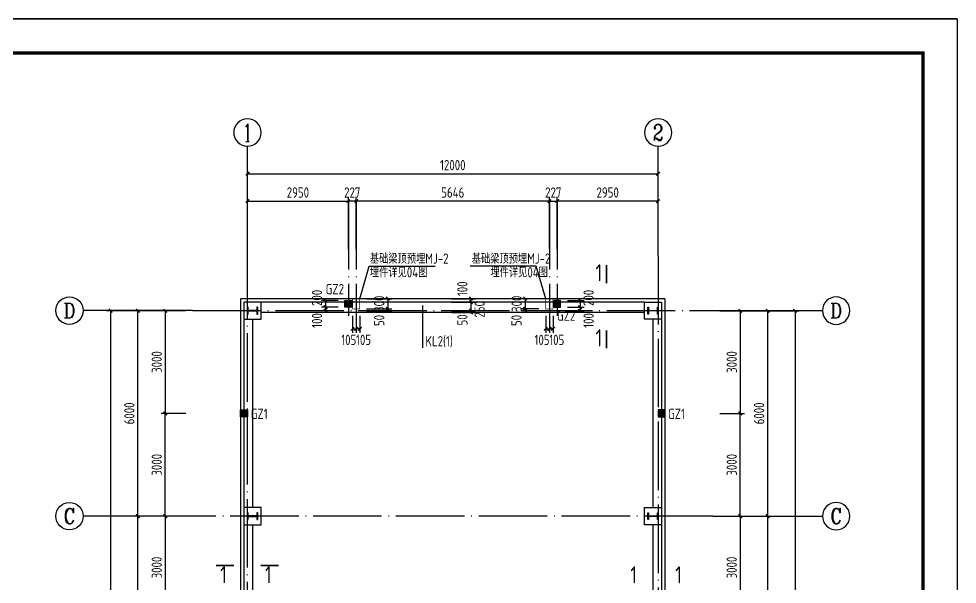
# Model space of a CAD drawing. Header units: millimetres. Extents: x 865974 to 875117, y 41124 to 44891.
# Drawn here: x 867454.7 to 867728.9, y 41552.5 to 41717.6 of the extents above; entities that cross this region are included whole.
import ezdxf
from ezdxf.enums import TextEntityAlignment as Align

# ---------------------------------------------------------------- set-up
doc = ezdxf.new("R2010")
doc.units = ezdxf.units.MM
doc.header["$LTSCALE"] = 1000
doc.header["$MEASUREMENT"] = 0
doc.linetypes.add('DOTE', pattern=[2.42, 2, -0.2, 0.02, -0.2])
doc.layers.add('1', color=4, linetype='Continuous', lineweight=70)
for name, color, linetype in [('AXIS', 3, 'Continuous'), ('AXIS_TEXT', 7, 'Continuous'), ('DOTE', 1, 'DOTE'), ('M_Prof', 2, 'Continuous'), ('PUB_DIM', 3, 'Continuous'), ('尺寸标注', 7, 'Continuous'), ('层14', 2, 'Continuous'), ('标注', 7, 'Continuous'), ('梁', 4, 'Continuous'), ('梁集中标注', 2, 'Continuous')]:
    doc.layers.add(name, color=color, linetype=linetype)
doc.styles.add('_TCH_AXIS', font='COMPLEX', dxfattribs={"bigfont": 'GBCBIG'})
doc.styles.add('COMPLEX', font='COMPLEX')
doc.styles.add('GBHZ', font='gbenor.shx', dxfattribs={"width": 0.9, "bigfont": 'gbcbig.shx'})
doc.dimstyles.new('Y100', dxfattribs={"dimscale": 0, "dimtxt": 3, "dimasz": 0.01, "dimexe": 1.2, "dimexo": 2, "dimgap": 1, "dimtad": 1, "dimdec": 0, "dimlfac": 100, "dimzin": 0, "dimdsep": 46, "dimtxsty": 'GBHZ', "dimblk": 'DX', "dimcen": 0.09, "dimdle": 1, "dimclrd": 7, "dimclre": 7, "dimclrt": 7, "dimadec": 0, "dimazin": 0, "dimtfac": 1, "dimtdec": 0, "dimtix": 1, "dimtmove": 2, "dimatfit": 3, "dimldrblk": 'DX', "dimfxl": 0, "dimtolj": 1, "dimtzin": 0, "dimarcsym": 0})

# ---------------------------------------------------------------- blocks, each defined once
blk = doc.blocks.new('_AXISO')
blk.add_circle((0, 0), 0.5)
at = {"layer": 'AXIS_TEXT', "style": 'COMPLEX', "width": 1.041667}
blk.add_attdef('A', text='', height=0.56, dxfattribs=at).set_placement((-0.25, -0.28), (0.25, -0.28), align=Align.FIT)
blk = doc.blocks.new('DX')
at = {"color": 0, "linetype": 'ByBlock', "const_width": 40}
blk.add_lwpolyline([(-54, -51), (46, 49)], dxfattribs=at)
blk = doc.blocks.new('*D601')
at = {"layer": 'Defpoints', "color": 0, "transparency": 16777216}
for p in [(867489.53, 41572.38), (867505.53, 41572.38), (867505.53, 41512.38)]:
    blk.add_point(p, dxfattribs=at)
at = {"layer": '标注', "color": 7, "lineweight": -2, "transparency": 16777216}
for p, q in [((867503.53, 41572.38), (867488.33, 41572.38)), ((867489.53, 41512.39), (867489.53, 41572.37)), ((867503.53, 41512.38), (867488.33, 41512.38))]:
    blk.add_line(p, q, dxfattribs=at)
at = {"layer": '标注', "color": 7, "lineweight": -2, "transparency": 16777216, "xscale": 0.01, "yscale": 0.01, "zscale": 0.01}
for p, rotation in [((867489.53, 41572.38), 90), ((867489.53, 41512.38), 270)]:
    blk.add_blockref('DX', p, dxfattribs=dict(at, rotation=rotation))
at = {"layer": '标注', "color": 7, "transparency": 16777216, "insert": (867487.03, 41542.38), "char_height": 3, "attachment_point": 5, "rotation": 90, "style": 'GBHZ'}
blk.add_mtext('\\A1;6000', dxfattribs=at)
blk = doc.blocks.new('*D602')
at = {"layer": 'Defpoints', "color": 0, "transparency": 16777216}
for p in [(867489.53, 41632.38), (867505.53, 41632.38), (867505.53, 41572.38)]:
    blk.add_point(p, dxfattribs=at)
at = {"layer": '标注', "color": 7, "lineweight": -2, "transparency": 16777216}
for p, q in [((867503.53, 41632.38), (867488.33, 41632.38)), ((867489.53, 41572.39), (867489.53, 41632.37)), ((867503.53, 41572.38), (867488.33, 41572.38))]:
    blk.add_line(p, q, dxfattribs=at)
at = {"layer": '标注', "color": 7, "lineweight": -2, "transparency": 16777216, "xscale": 0.01, "yscale": 0.01, "zscale": 0.01}
for p, rotation in [((867489.53, 41632.38), 90), ((867489.53, 41572.38), 270)]:
    blk.add_blockref('DX', p, dxfattribs=dict(at, rotation=rotation))
at = {"layer": '标注', "color": 7, "transparency": 16777216, "insert": (867487.03, 41602.38), "char_height": 3, "attachment_point": 5, "rotation": 90, "style": 'GBHZ'}
blk.add_mtext('\\A1;6000', dxfattribs=at)
blk = doc.blocks.new('*D603')
at = {"layer": 'Defpoints', "color": 0, "transparency": 16777216}
for p in [(867505.53, 41632.38), (867481.53, 41452.38), (867505.53, 41452.38)]:
    blk.add_point(p, dxfattribs=at)
at = {"layer": '标注', "color": 7, "lineweight": -2, "transparency": 16777216}
for p, q in [((867503.53, 41632.38), (867480.33, 41632.38)), ((867481.53, 41632.37), (867481.53, 41452.39)), ((867503.53, 41452.38), (867480.33, 41452.38))]:
    blk.add_line(p, q, dxfattribs=at)
at = {"layer": '标注', "color": 7, "lineweight": -2, "transparency": 16777216, "xscale": 0.01, "yscale": 0.01, "zscale": 0.01}
for p, rotation in [((867481.53, 41632.38), 90), ((867481.53, 41452.38), 270)]:
    blk.add_blockref('DX', p, dxfattribs=dict(at, rotation=rotation))
at = {"layer": '标注', "color": 7, "transparency": 16777216, "insert": (867479.03, 41542.38), "char_height": 3, "attachment_point": 5, "rotation": 90, "style": 'GBHZ'}
blk.add_mtext('\\A1;18000', dxfattribs=at)
blk = doc.blocks.new('*D606')
at = {"layer": 'Defpoints', "color": 0, "transparency": 16777216}
for p in [(867657.53, 41572.38), (867673.53, 41572.38), (867657.53, 41512.38)]:
    blk.add_point(p, dxfattribs=at)
at = {"layer": '标注', "color": 7, "lineweight": -2, "transparency": 16777216}
for p, q in [((867659.53, 41572.38), (867674.73, 41572.38)), ((867673.53, 41512.39), (867673.53, 41572.37)), ((867659.53, 41512.38), (867674.73, 41512.38))]:
    blk.add_line(p, q, dxfattribs=at)
at = {"layer": '标注', "color": 7, "lineweight": -2, "transparency": 16777216, "xscale": 0.01, "yscale": 0.01, "zscale": 0.01}
for p, rotation in [((867673.53, 41572.38), 90), ((867673.53, 41512.38), 270)]:
    blk.add_blockref('DX', p, dxfattribs=dict(at, rotation=rotation))
at = {"layer": '标注', "color": 7, "transparency": 16777216, "insert": (867671.03, 41542.38), "char_height": 3, "attachment_point": 5, "rotation": 90, "style": 'GBHZ'}
blk.add_mtext('\\A1;6000', dxfattribs=at)
blk = doc.blocks.new('*D607')
at = {"layer": 'Defpoints', "color": 0, "transparency": 16777216}
for p in [(867657.53, 41632.38), (867673.53, 41632.38), (867657.53, 41572.38)]:
    blk.add_point(p, dxfattribs=at)
at = {"layer": '标注', "color": 7, "lineweight": -2, "transparency": 16777216}
for p, q in [((867659.53, 41632.38), (867674.73, 41632.38)), ((867673.53, 41572.39), (867673.53, 41632.37)), ((867659.53, 41572.38), (867674.73, 41572.38))]:
    blk.add_line(p, q, dxfattribs=at)
at = {"layer": '标注', "color": 7, "lineweight": -2, "transparency": 16777216, "xscale": 0.01, "yscale": 0.01, "zscale": 0.01}
for p, rotation in [((867673.53, 41632.38), 90), ((867673.53, 41572.38), 270)]:
    blk.add_blockref('DX', p, dxfattribs=dict(at, rotation=rotation))
at = {"layer": '标注', "color": 7, "transparency": 16777216, "insert": (867671.03, 41602.38), "char_height": 3, "attachment_point": 5, "rotation": 90, "style": 'GBHZ'}
blk.add_mtext('\\A1;6000', dxfattribs=at)
blk = doc.blocks.new('*D608')
at = {"layer": 'Defpoints', "color": 0, "transparency": 16777216}
for p in [(867657.53, 41632.38), (867657.53, 41452.38), (867681.53, 41452.38)]:
    blk.add_point(p, dxfattribs=at)
at = {"layer": '标注', "color": 7, "lineweight": -2, "transparency": 16777216}
for p, q in [((867659.53, 41632.38), (867682.73, 41632.38)), ((867681.53, 41632.37), (867681.53, 41452.39)), ((867659.53, 41452.38), (867682.73, 41452.38))]:
    blk.add_line(p, q, dxfattribs=at)
at = {"layer": '标注', "color": 7, "lineweight": -2, "transparency": 16777216, "xscale": 0.01, "yscale": 0.01, "zscale": 0.01}
for p, rotation in [((867681.53, 41632.38), 90), ((867681.53, 41452.38), 270)]:
    blk.add_blockref('DX', p, dxfattribs=dict(at, rotation=rotation))
at = {"layer": '标注', "color": 7, "transparency": 16777216, "insert": (867679.03, 41542.38), "char_height": 3, "attachment_point": 5, "rotation": 90, "style": 'GBHZ'}
blk.add_mtext('\\A1;18000', dxfattribs=at)
blk = doc.blocks.new('*D609')
at = {"layer": 'Defpoints', "color": 0, "transparency": 16777216}
for p in [(867641.53, 41672.38), (867521.53, 41648.38), (867641.53, 41648.38)]:
    blk.add_point(p, dxfattribs=at)
at = {"layer": '标注', "color": 7, "lineweight": -2, "transparency": 16777216}
for p, q in [((867521.53, 41650.38), (867521.53, 41673.58)), ((867641.53, 41650.38), (867641.53, 41673.58)), ((867521.54, 41672.38), (867641.52, 41672.38))]:
    blk.add_line(p, q, dxfattribs=at)
at = {"layer": '标注', "color": 7, "lineweight": -2, "transparency": 16777216, "xscale": 0.01, "yscale": 0.01, "zscale": 0.01, "rotation": 180}
blk.add_blockref('DX', (867521.53, 41672.38), dxfattribs=at)
at = {"layer": '标注', "color": 7, "lineweight": -2, "transparency": 16777216, "xscale": 0.01, "yscale": 0.01, "zscale": 0.01}
blk.add_blockref('DX', (867641.53, 41672.38), dxfattribs=at)
at = {"layer": '标注', "color": 7, "transparency": 16777216, "insert": (867581.53, 41674.88), "char_height": 3, "attachment_point": 5, "style": 'GBHZ'}
blk.add_mtext('\\A1;12000', dxfattribs=at)
blk = doc.blocks.new('*D695')
at = {"layer": 'Defpoints', "color": 0, "transparency": 16777216}
for p in [(867505.53, 41572.38), (867497.53, 41542.38), (867505.53, 41542.38)]:
    blk.add_point(p, dxfattribs=at)
at = {"layer": '标注', "color": 7, "lineweight": -2, "transparency": 16777216}
for p, q in [((867503.53, 41572.38), (867496.33, 41572.38)), ((867497.53, 41572.37), (867497.53, 41542.39)), ((867503.53, 41542.38), (867496.33, 41542.38))]:
    blk.add_line(p, q, dxfattribs=at)
at = {"layer": '标注', "color": 7, "lineweight": -2, "transparency": 16777216, "xscale": 0.01, "yscale": 0.01, "zscale": 0.01}
for p, rotation in [((867497.53, 41572.38), 90), ((867497.53, 41542.38), 270)]:
    blk.add_blockref('DX', p, dxfattribs=dict(at, rotation=rotation))
at = {"layer": '标注', "color": 7, "transparency": 16777216, "insert": (867495.03, 41557.38), "char_height": 3, "attachment_point": 5, "rotation": 90, "style": 'GBHZ'}
blk.add_mtext('\\A1;3000', dxfattribs=at)
blk = doc.blocks.new('*D697')
at = {"layer": 'Defpoints', "color": 0, "transparency": 16777216}
for p in [(867497.53, 41602.38), (867505.53, 41602.38), (867505.53, 41572.38)]:
    blk.add_point(p, dxfattribs=at)
at = {"layer": '标注', "color": 7, "lineweight": -2, "transparency": 16777216}
for p, q in [((867503.53, 41602.38), (867496.33, 41602.38)), ((867497.53, 41572.39), (867497.53, 41602.37)), ((867503.53, 41572.38), (867496.33, 41572.38))]:
    blk.add_line(p, q, dxfattribs=at)
at = {"layer": '标注', "color": 7, "lineweight": -2, "transparency": 16777216, "xscale": 0.01, "yscale": 0.01, "zscale": 0.01}
for p, rotation in [((867497.53, 41602.38), 90), ((867497.53, 41572.38), 270)]:
    blk.add_blockref('DX', p, dxfattribs=dict(at, rotation=rotation))
at = {"layer": '标注', "color": 7, "transparency": 16777216, "insert": (867495.03, 41587.38), "char_height": 3, "attachment_point": 5, "rotation": 90, "style": 'GBHZ'}
blk.add_mtext('\\A1;3000', dxfattribs=at)
blk = doc.blocks.new('*D698')
at = {"layer": 'Defpoints', "color": 0, "transparency": 16777216}
for p in [(867505.53, 41632.38), (867497.53, 41602.38), (867505.53, 41602.38)]:
    blk.add_point(p, dxfattribs=at)
at = {"layer": '标注', "color": 7, "lineweight": -2, "transparency": 16777216}
for p, q in [((867503.53, 41632.38), (867496.33, 41632.38)), ((867497.53, 41632.37), (867497.53, 41602.39)), ((867503.53, 41602.38), (867496.33, 41602.38))]:
    blk.add_line(p, q, dxfattribs=at)
at = {"layer": '标注', "color": 7, "lineweight": -2, "transparency": 16777216, "xscale": 0.01, "yscale": 0.01, "zscale": 0.01}
for p, rotation in [((867497.53, 41632.38), 90), ((867497.53, 41602.38), 270)]:
    blk.add_blockref('DX', p, dxfattribs=dict(at, rotation=rotation))
at = {"layer": '标注', "color": 7, "transparency": 16777216, "insert": (867495.03, 41617.38), "char_height": 3, "attachment_point": 5, "rotation": 90, "style": 'GBHZ'}
blk.add_mtext('\\A1;3000', dxfattribs=at)
blk = doc.blocks.new('*D632')
at = {"layer": 'Defpoints', "color": 0, "transparency": 16777216}
for p in [(867657.53, 41572.38), (867657.53, 41542.38), (867665.53, 41542.38)]:
    blk.add_point(p, dxfattribs=at)
at = {"layer": '标注', "color": 7, "lineweight": -2, "transparency": 16777216}
for p, q in [((867659.53, 41572.38), (867666.73, 41572.38)), ((867665.53, 41572.37), (867665.53, 41542.39)), ((867659.53, 41542.38), (867666.73, 41542.38))]:
    blk.add_line(p, q, dxfattribs=at)
at = {"layer": '标注', "color": 7, "lineweight": -2, "transparency": 16777216, "xscale": 0.01, "yscale": 0.01, "zscale": 0.01}
for p, rotation in [((867665.53, 41572.38), 90), ((867665.53, 41542.38), 270)]:
    blk.add_blockref('DX', p, dxfattribs=dict(at, rotation=rotation))
at = {"layer": '标注', "color": 7, "transparency": 16777216, "insert": (867663.03, 41557.38), "char_height": 3, "attachment_point": 5, "rotation": 90, "style": 'GBHZ'}
blk.add_mtext('\\A1;3000', dxfattribs=at)
blk = doc.blocks.new('*D634')
at = {"layer": 'Defpoints', "color": 0, "transparency": 16777216}
for p in [(867657.53, 41602.38), (867665.53, 41602.38), (867657.53, 41572.38)]:
    blk.add_point(p, dxfattribs=at)
at = {"layer": '标注', "color": 7, "lineweight": -2, "transparency": 16777216}
for p, q in [((867659.53, 41602.38), (867666.73, 41602.38)), ((867665.53, 41572.39), (867665.53, 41602.37)), ((867659.53, 41572.38), (867666.73, 41572.38))]:
    blk.add_line(p, q, dxfattribs=at)
at = {"layer": '标注', "color": 7, "lineweight": -2, "transparency": 16777216, "xscale": 0.01, "yscale": 0.01, "zscale": 0.01}
for p, rotation in [((867665.53, 41602.38), 90), ((867665.53, 41572.38), 270)]:
    blk.add_blockref('DX', p, dxfattribs=dict(at, rotation=rotation))
at = {"layer": '标注', "color": 7, "transparency": 16777216, "insert": (867663.03, 41587.38), "char_height": 3, "attachment_point": 5, "rotation": 90, "style": 'GBHZ'}
blk.add_mtext('\\A1;3000', dxfattribs=at)
blk = doc.blocks.new('*D635')
at = {"layer": 'Defpoints', "color": 0, "transparency": 16777216}
for p in [(867657.53, 41632.38), (867657.53, 41602.38), (867665.53, 41602.38)]:
    blk.add_point(p, dxfattribs=at)
at = {"layer": '标注', "color": 7, "lineweight": -2, "transparency": 16777216}
for p, q in [((867659.53, 41632.38), (867666.73, 41632.38)), ((867665.53, 41632.37), (867665.53, 41602.39)), ((867659.53, 41602.38), (867666.73, 41602.38))]:
    blk.add_line(p, q, dxfattribs=at)
at = {"layer": '标注', "color": 7, "lineweight": -2, "transparency": 16777216, "xscale": 0.01, "yscale": 0.01, "zscale": 0.01}
for p, rotation in [((867665.53, 41632.38), 90), ((867665.53, 41602.38), 270)]:
    blk.add_blockref('DX', p, dxfattribs=dict(at, rotation=rotation))
at = {"layer": '标注', "color": 7, "transparency": 16777216, "insert": (867663.03, 41617.38), "char_height": 3, "attachment_point": 5, "rotation": 90, "style": 'GBHZ'}
blk.add_mtext('\\A1;3000', dxfattribs=at)
blk = doc.blocks.new('*D640')
at = {"layer": 'Defpoints', "color": 0, "transparency": 16777216}
for p in [(867551.03, 41664.38), (867521.53, 41648.38), (867551.03, 41648.38)]:
    blk.add_point(p, dxfattribs=at)
at = {"layer": '标注', "color": 7, "lineweight": -2, "transparency": 16777216}
for p, q in [((867521.53, 41650.38), (867521.53, 41665.58)), ((867551.03, 41650.38), (867551.03, 41665.58)), ((867521.54, 41664.38), (867551.02, 41664.38))]:
    blk.add_line(p, q, dxfattribs=at)
at = {"layer": '标注', "color": 7, "lineweight": -2, "transparency": 16777216, "xscale": 0.01, "yscale": 0.01, "zscale": 0.01, "rotation": 180}
blk.add_blockref('DX', (867521.53, 41664.38), dxfattribs=at)
at = {"layer": '标注', "color": 7, "lineweight": -2, "transparency": 16777216, "xscale": 0.01, "yscale": 0.01, "zscale": 0.01}
blk.add_blockref('DX', (867551.03, 41664.38), dxfattribs=at)
at = {"layer": '标注', "color": 7, "transparency": 16777216, "insert": (867536.28, 41666.88), "char_height": 3, "attachment_point": 5, "style": 'GBHZ'}
blk.add_mtext('\\A1;2950', dxfattribs=at)
blk = doc.blocks.new('*D641')
at = {"layer": 'Defpoints', "color": 0, "transparency": 16777216}
for p in [(867552.25, 41632.88), (867553.3, 41632.88), (867553.3, 41627.07)]:
    blk.add_point(p, dxfattribs=at)
at = {"layer": '标注', "color": 7, "lineweight": -2, "transparency": 16777216}
for p, q in [((867552.25, 41630.88), (867552.25, 41625.87)), ((867553.3, 41630.88), (867553.3, 41625.87)), ((867552.24, 41627.07), (867552.23, 41627.07)), ((867552.25, 41627.07), (867553.3, 41627.07)), ((867553.31, 41627.07), (867553.32, 41627.07))]:
    blk.add_line(p, q, dxfattribs=at)
at = {"layer": '标注', "color": 7, "lineweight": -2, "transparency": 16777216, "xscale": 0.01, "yscale": 0.01, "zscale": 0.01}
blk.add_blockref('DX', (867552.25, 41627.07), dxfattribs=at)
at = {"layer": '标注', "color": 7, "lineweight": -2, "transparency": 16777216, "xscale": 0.01, "yscale": 0.01, "zscale": 0.01, "rotation": 180}
blk.add_blockref('DX', (867553.3, 41627.07), dxfattribs=at)
at = {"layer": '标注', "color": 7, "transparency": 16777216, "insert": (867551.14, 41623.86), "char_height": 3, "attachment_point": 5, "style": 'GBHZ'}
blk.add_mtext('\\A1;105', dxfattribs=at)
blk = doc.blocks.new('*D642')
at = {"layer": 'Defpoints', "color": 0, "transparency": 16777216}
for p in [(867553.3, 41632.88), (867554.35, 41632.88), (867553.3, 41627.07)]:
    blk.add_point(p, dxfattribs=at)
at = {"layer": '标注', "color": 7, "lineweight": -2, "transparency": 16777216}
for p, q in [((867553.3, 41630.88), (867553.3, 41625.87)), ((867554.35, 41630.88), (867554.35, 41625.87)), ((867553.29, 41627.07), (867553.28, 41627.07)), ((867554.35, 41627.07), (867553.3, 41627.07)), ((867554.36, 41627.07), (867554.37, 41627.07))]:
    blk.add_line(p, q, dxfattribs=at)
at = {"layer": '标注', "color": 7, "lineweight": -2, "transparency": 16777216, "xscale": 0.01, "yscale": 0.01, "zscale": 0.01}
blk.add_blockref('DX', (867553.3, 41627.07), dxfattribs=at)
at = {"layer": '标注', "color": 7, "lineweight": -2, "transparency": 16777216, "xscale": 0.01, "yscale": 0.01, "zscale": 0.01, "rotation": 180}
blk.add_blockref('DX', (867554.35, 41627.07), dxfattribs=at)
at = {"layer": '标注', "color": 7, "transparency": 16777216, "insert": (867555.45, 41623.86), "char_height": 3, "attachment_point": 5, "style": 'GBHZ'}
blk.add_mtext('\\A1;105', dxfattribs=at)
blk = doc.blocks.new('*D643')
at = {"layer": 'Defpoints', "color": 0, "transparency": 16777216}
for p in [(867551.03, 41664.38), (867551.03, 41648.38), (867553.3, 41648.38)]:
    blk.add_point(p, dxfattribs=at)
at = {"layer": '标注', "color": 7, "lineweight": -2, "transparency": 16777216}
for p, q in [((867551.03, 41650.38), (867551.03, 41665.58)), ((867553.3, 41650.38), (867553.3, 41665.58)), ((867551.02, 41664.38), (867551.01, 41664.38)), ((867553.3, 41664.38), (867551.03, 41664.38)), ((867553.31, 41664.38), (867553.32, 41664.38))]:
    blk.add_line(p, q, dxfattribs=at)
at = {"layer": '标注', "color": 7, "lineweight": -2, "transparency": 16777216, "xscale": 0.01, "yscale": 0.01, "zscale": 0.01}
blk.add_blockref('DX', (867551.03, 41664.38), dxfattribs=at)
at = {"layer": '标注', "color": 7, "lineweight": -2, "transparency": 16777216, "xscale": 0.01, "yscale": 0.01, "zscale": 0.01, "rotation": 180}
blk.add_blockref('DX', (867553.3, 41664.38), dxfattribs=at)
at = {"layer": '标注', "color": 7, "transparency": 16777216, "insert": (867552.16, 41666.88), "char_height": 3, "attachment_point": 5, "style": 'GBHZ'}
blk.add_mtext('\\A1;227', dxfattribs=at)
blk = doc.blocks.new('*D644')
at = {"layer": 'Defpoints', "color": 0, "transparency": 16777216}
for p in [(867612.03, 41664.38), (867612.03, 41648.38), (867641.53, 41648.38)]:
    blk.add_point(p, dxfattribs=at)
at = {"layer": '标注', "color": 7, "lineweight": -2, "transparency": 16777216}
for p, q in [((867612.03, 41650.38), (867612.03, 41665.58)), ((867641.53, 41650.38), (867641.53, 41665.58)), ((867641.52, 41664.38), (867612.04, 41664.38))]:
    blk.add_line(p, q, dxfattribs=at)
at = {"layer": '标注', "color": 7, "lineweight": -2, "transparency": 16777216, "xscale": 0.01, "yscale": 0.01, "zscale": 0.01, "rotation": 180}
blk.add_blockref('DX', (867612.03, 41664.38), dxfattribs=at)
at = {"layer": '标注', "color": 7, "lineweight": -2, "transparency": 16777216, "xscale": 0.01, "yscale": 0.01, "zscale": 0.01}
blk.add_blockref('DX', (867641.53, 41664.38), dxfattribs=at)
at = {"layer": '标注', "color": 7, "transparency": 16777216, "insert": (867626.78, 41666.88), "char_height": 3, "attachment_point": 5, "style": 'GBHZ'}
blk.add_mtext('\\A1;2950', dxfattribs=at)
blk = doc.blocks.new('*D637')
at = {"layer": 'Defpoints', "color": 0, "transparency": 16777216}
for p in [(867609.76, 41632.88), (867610.81, 41632.88), (867609.76, 41627.07)]:
    blk.add_point(p, dxfattribs=at)
at = {"layer": '标注', "color": 7, "lineweight": -2, "transparency": 16777216}
for p, q in [((867609.76, 41630.88), (867609.76, 41625.87)), ((867610.81, 41630.88), (867610.81, 41625.87)), ((867609.75, 41627.07), (867609.74, 41627.07)), ((867610.81, 41627.07), (867609.76, 41627.07)), ((867610.82, 41627.07), (867610.83, 41627.07))]:
    blk.add_line(p, q, dxfattribs=at)
at = {"layer": '标注', "color": 7, "lineweight": -2, "transparency": 16777216, "xscale": 0.01, "yscale": 0.01, "zscale": 0.01}
blk.add_blockref('DX', (867609.76, 41627.07), dxfattribs=at)
at = {"layer": '标注', "color": 7, "lineweight": -2, "transparency": 16777216, "xscale": 0.01, "yscale": 0.01, "zscale": 0.01, "rotation": 180}
blk.add_blockref('DX', (867610.81, 41627.07), dxfattribs=at)
at = {"layer": '标注', "color": 7, "transparency": 16777216, "insert": (867611.91, 41623.86), "char_height": 3, "attachment_point": 5, "style": 'GBHZ'}
blk.add_mtext('\\A1;105', dxfattribs=at)
blk = doc.blocks.new('*D638')
at = {"layer": 'Defpoints', "color": 0, "transparency": 16777216}
for p in [(867608.71, 41632.88), (867609.76, 41632.88), (867609.76, 41627.07)]:
    blk.add_point(p, dxfattribs=at)
at = {"layer": '标注', "color": 7, "lineweight": -2, "transparency": 16777216}
for p, q in [((867608.71, 41630.88), (867608.71, 41625.87)), ((867609.76, 41630.88), (867609.76, 41625.87)), ((867608.7, 41627.07), (867608.69, 41627.07)), ((867608.71, 41627.07), (867609.76, 41627.07)), ((867609.77, 41627.07), (867609.78, 41627.07))]:
    blk.add_line(p, q, dxfattribs=at)
at = {"layer": '标注', "color": 7, "lineweight": -2, "transparency": 16777216, "xscale": 0.01, "yscale": 0.01, "zscale": 0.01}
blk.add_blockref('DX', (867608.71, 41627.07), dxfattribs=at)
at = {"layer": '标注', "color": 7, "lineweight": -2, "transparency": 16777216, "xscale": 0.01, "yscale": 0.01, "zscale": 0.01, "rotation": 180}
blk.add_blockref('DX', (867609.76, 41627.07), dxfattribs=at)
at = {"layer": '标注', "color": 7, "transparency": 16777216, "insert": (867607.6, 41623.86), "char_height": 3, "attachment_point": 5, "style": 'GBHZ'}
blk.add_mtext('\\A1;105', dxfattribs=at)
blk = doc.blocks.new('*D639')
at = {"layer": 'Defpoints', "color": 0, "transparency": 16777216}
for p in [(867612.03, 41664.38), (867609.76, 41648.38), (867612.03, 41648.38)]:
    blk.add_point(p, dxfattribs=at)
at = {"layer": '标注', "color": 7, "lineweight": -2, "transparency": 16777216}
for p, q in [((867609.76, 41650.38), (867609.76, 41665.58)), ((867612.03, 41650.38), (867612.03, 41665.58)), ((867609.75, 41664.38), (867609.74, 41664.38)), ((867609.76, 41664.38), (867612.03, 41664.38)), ((867612.04, 41664.38), (867612.05, 41664.38))]:
    blk.add_line(p, q, dxfattribs=at)
at = {"layer": '标注', "color": 7, "lineweight": -2, "transparency": 16777216, "xscale": 0.01, "yscale": 0.01, "zscale": 0.01}
blk.add_blockref('DX', (867609.76, 41664.38), dxfattribs=at)
at = {"layer": '标注', "color": 7, "lineweight": -2, "transparency": 16777216, "xscale": 0.01, "yscale": 0.01, "zscale": 0.01, "rotation": 180}
blk.add_blockref('DX', (867612.03, 41664.38), dxfattribs=at)
at = {"layer": '标注', "color": 7, "transparency": 16777216, "insert": (867610.89, 41666.88), "char_height": 3, "attachment_point": 5, "style": 'GBHZ'}
blk.add_mtext('\\A1;227', dxfattribs=at)
blk = doc.blocks.new('*D636')
at = {"layer": 'Defpoints', "color": 0, "transparency": 16777216}
for p in [(867553.3, 41664.38), (867553.3, 41648.38), (867609.76, 41648.38)]:
    blk.add_point(p, dxfattribs=at)
at = {"layer": '标注', "color": 7, "lineweight": -2, "transparency": 16777216}
for p, q in [((867553.3, 41650.38), (867553.3, 41665.58)), ((867609.76, 41650.38), (867609.76, 41665.58)), ((867609.75, 41664.38), (867553.31, 41664.38))]:
    blk.add_line(p, q, dxfattribs=at)
at = {"layer": '标注', "color": 7, "lineweight": -2, "transparency": 16777216, "xscale": 0.01, "yscale": 0.01, "zscale": 0.01, "rotation": 180}
blk.add_blockref('DX', (867553.3, 41664.38), dxfattribs=at)
at = {"layer": '标注', "color": 7, "lineweight": -2, "transparency": 16777216, "xscale": 0.01, "yscale": 0.01, "zscale": 0.01}
blk.add_blockref('DX', (867609.76, 41664.38), dxfattribs=at)
at = {"layer": '标注', "color": 7, "transparency": 16777216, "insert": (867581.53, 41666.88), "char_height": 3, "attachment_point": 5, "style": 'GBHZ'}
blk.add_mtext('\\A1;5646', dxfattribs=at)
blk = doc.blocks.new('*D769')
at = {"layer": 'Defpoints', "color": 0, "transparency": 16777216}
for p in [(867579.19, 41635.88), (867579.19, 41634.88), (867586.84, 41634.88)]:
    blk.add_point(p, dxfattribs=at)
at = {"layer": '标注', "color": 7, "lineweight": -2, "transparency": 16777216}
for p, q in [((867581.19, 41635.88), (867588.04, 41635.88)), ((867586.84, 41635.89), (867586.84, 41635.9)), ((867586.84, 41635.88), (867586.84, 41634.88)), ((867581.19, 41634.88), (867588.04, 41634.88)), ((867586.84, 41634.87), (867586.84, 41634.86))]:
    blk.add_line(p, q, dxfattribs=at)
at = {"layer": '标注', "color": 7, "lineweight": -2, "transparency": 16777216, "xscale": 0.01, "yscale": 0.01, "zscale": 0.01}
for p, rotation in [((867586.84, 41635.88), 270), ((867586.84, 41634.88), 90)]:
    blk.add_blockref('DX', p, dxfattribs=dict(at, rotation=rotation))
at = {"layer": '标注', "color": 7, "transparency": 16777216, "insert": (867584.34, 41638.77), "char_height": 3, "attachment_point": 5, "rotation": 90, "style": 'GBHZ'}
blk.add_mtext('\\A1;100', dxfattribs=at)
blk = doc.blocks.new('*D770')
at = {"layer": 'Defpoints', "color": 0, "transparency": 16777216}
for p in [(867579.19, 41632.38), (867586.84, 41632.38), (867579.19, 41631.88)]:
    blk.add_point(p, dxfattribs=at)
at = {"layer": '标注', "color": 7, "lineweight": -2, "transparency": 16777216}
for p, q in [((867581.19, 41632.38), (867588.04, 41632.38)), ((867586.84, 41632.39), (867586.84, 41632.4)), ((867586.84, 41631.88), (867586.84, 41632.38)), ((867581.19, 41631.88), (867588.04, 41631.88)), ((867586.84, 41631.87), (867586.84, 41631.86))]:
    blk.add_line(p, q, dxfattribs=at)
at = {"layer": '标注', "color": 7, "lineweight": -2, "transparency": 16777216, "xscale": 0.01, "yscale": 0.01, "zscale": 0.01}
for p, rotation in [((867586.84, 41632.38), 270), ((867586.84, 41631.88), 90)]:
    blk.add_blockref('DX', p, dxfattribs=dict(at, rotation=rotation))
at = {"layer": '标注', "color": 7, "transparency": 16777216, "insert": (867584.34, 41629.69), "char_height": 3, "attachment_point": 5, "rotation": 90, "style": 'GBHZ'}
blk.add_mtext('\\A1;50', dxfattribs=at)
blk = doc.blocks.new('*D768')
at = {"layer": 'Defpoints', "color": 0, "transparency": 16777216}
for p in [(867579.19, 41634.88), (867579.19, 41632.38), (867586.84, 41632.38)]:
    blk.add_point(p, dxfattribs=at)
at = {"layer": '标注', "color": 7, "lineweight": -2, "transparency": 16777216}
for p, q in [((867581.19, 41634.88), (867588.04, 41634.88)), ((867581.19, 41632.38), (867588.04, 41632.38)), ((867586.84, 41634.87), (867586.84, 41632.39))]:
    blk.add_line(p, q, dxfattribs=at)
at = {"layer": '标注', "color": 7, "lineweight": -2, "transparency": 16777216, "xscale": 0.01, "yscale": 0.01, "zscale": 0.01}
for p, rotation in [((867586.84, 41634.88), 90), ((867586.84, 41632.38), 270)]:
    blk.add_blockref('DX', p, dxfattribs=dict(at, rotation=rotation))
at = {"layer": '标注', "color": 7, "transparency": 16777216, "insert": (867589.38, 41632.77), "char_height": 3, "attachment_point": 5, "rotation": 90, "style": 'GBHZ'}
blk.add_mtext('\\A1;250', dxfattribs=at)
blk = doc.blocks.new('*D779')
at = {"layer": 'Defpoints', "color": 0, "transparency": 16777216}
for p in [(867554.35, 41635.88), (867554.35, 41632.88), (867562.53, 41632.88)]:
    blk.add_point(p, dxfattribs=at)
at = {"layer": '标注', "color": 7, "lineweight": -2, "transparency": 16777216}
for p, q in [((867556.35, 41635.88), (867563.73, 41635.88)), ((867562.53, 41635.89), (867562.53, 41635.9)), ((867562.53, 41635.88), (867562.53, 41632.88)), ((867556.35, 41632.88), (867563.73, 41632.88)), ((867562.53, 41632.87), (867562.53, 41632.86))]:
    blk.add_line(p, q, dxfattribs=at)
at = {"layer": '标注', "color": 7, "lineweight": -2, "transparency": 16777216, "xscale": 0.01, "yscale": 0.01, "zscale": 0.01}
for p, rotation in [((867562.53, 41635.88), 270), ((867562.53, 41632.88), 90)]:
    blk.add_blockref('DX', p, dxfattribs=dict(at, rotation=rotation))
at = {"layer": '标注', "color": 7, "transparency": 16777216, "insert": (867560.03, 41634.38), "char_height": 3, "attachment_point": 5, "rotation": 90, "style": 'GBHZ'}
blk.add_mtext('\\A1;300', dxfattribs=at)
blk = doc.blocks.new('*D780')
at = {"layer": 'Defpoints', "color": 0, "transparency": 16777216}
for p in [(867554.35, 41632.88), (867554.35, 41632.38), (867562.53, 41632.38)]:
    blk.add_point(p, dxfattribs=at)
at = {"layer": '标注', "color": 7, "lineweight": -2, "transparency": 16777216}
for p, q in [((867556.35, 41632.88), (867563.73, 41632.88)), ((867556.35, 41632.38), (867563.73, 41632.38)), ((867562.53, 41632.89), (867562.53, 41632.9)), ((867562.53, 41632.88), (867562.53, 41632.38)), ((867562.53, 41632.37), (867562.53, 41632.36))]:
    blk.add_line(p, q, dxfattribs=at)
at = {"layer": '标注', "color": 7, "lineweight": -2, "transparency": 16777216, "xscale": 0.01, "yscale": 0.01, "zscale": 0.01}
for p, rotation in [((867562.53, 41632.88), 270), ((867562.53, 41632.38), 90)]:
    blk.add_blockref('DX', p, dxfattribs=dict(at, rotation=rotation))
at = {"layer": '标注', "color": 7, "transparency": 16777216, "insert": (867560.03, 41629.52), "char_height": 3, "attachment_point": 5, "rotation": 90, "style": 'GBHZ'}
blk.add_mtext('\\A1;50', dxfattribs=at)
blk = doc.blocks.new('*D781')
at = {"layer": 'Defpoints', "color": 0, "transparency": 16777216}
for p in [(867550.03, 41635.38), (867544.35, 41633.38), (867550.03, 41633.38)]:
    blk.add_point(p, dxfattribs=at)
at = {"layer": '标注', "color": 7, "lineweight": -2, "transparency": 16777216}
for p, q in [((867548.03, 41635.38), (867543.15, 41635.38)), ((867544.35, 41635.39), (867544.35, 41635.4)), ((867544.35, 41635.38), (867544.35, 41633.38)), ((867548.03, 41633.38), (867543.15, 41633.38)), ((867544.35, 41633.37), (867544.35, 41633.36))]:
    blk.add_line(p, q, dxfattribs=at)
at = {"layer": '标注', "color": 7, "lineweight": -2, "transparency": 16777216, "xscale": 0.01, "yscale": 0.01, "zscale": 0.01}
for p, rotation in [((867544.35, 41635.38), 270), ((867544.35, 41633.38), 90)]:
    blk.add_blockref('DX', p, dxfattribs=dict(at, rotation=rotation))
at = {"layer": '标注', "color": 7, "transparency": 16777216, "insert": (867541.85, 41636.11), "char_height": 3, "attachment_point": 5, "rotation": 90, "style": 'GBHZ'}
blk.add_mtext('\\A1;200', dxfattribs=at)
blk = doc.blocks.new('*D782')
at = {"layer": 'Defpoints', "color": 0, "transparency": 16777216}
for p in [(867544.35, 41632.38), (867550.03, 41633.38), (867550.03, 41632.38)]:
    blk.add_point(p, dxfattribs=at)
at = {"layer": '标注', "color": 7, "lineweight": -2, "transparency": 16777216}
for p, q in [((867548.03, 41633.38), (867543.15, 41633.38)), ((867548.03, 41632.38), (867543.15, 41632.38)), ((867544.35, 41633.39), (867544.35, 41633.4)), ((867544.35, 41633.38), (867544.35, 41632.38)), ((867544.35, 41632.37), (867544.35, 41632.36))]:
    blk.add_line(p, q, dxfattribs=at)
at = {"layer": '标注', "color": 7, "lineweight": -2, "transparency": 16777216, "xscale": 0.01, "yscale": 0.01, "zscale": 0.01}
for p, rotation in [((867544.35, 41633.38), 270), ((867544.35, 41632.38), 90)]:
    blk.add_blockref('DX', p, dxfattribs=dict(at, rotation=rotation))
at = {"layer": '标注', "color": 7, "transparency": 16777216, "insert": (867541.85, 41629.52), "char_height": 3, "attachment_point": 5, "rotation": 90, "style": 'GBHZ'}
blk.add_mtext('\\A1;100', dxfattribs=at)
blk = doc.blocks.new('*D783')
at = {"layer": 'Defpoints', "color": 0, "transparency": 16777216}
for p in [(867608.71, 41635.88), (867602.7, 41632.88), (867608.71, 41632.88)]:
    blk.add_point(p, dxfattribs=at)
at = {"layer": '标注', "color": 7, "lineweight": -2, "transparency": 16777216}
for p, q in [((867606.71, 41635.88), (867601.5, 41635.88)), ((867602.7, 41635.89), (867602.7, 41635.9)), ((867602.7, 41635.88), (867602.7, 41632.88)), ((867606.71, 41632.88), (867601.5, 41632.88)), ((867602.7, 41632.87), (867602.7, 41632.86))]:
    blk.add_line(p, q, dxfattribs=at)
at = {"layer": '标注', "color": 7, "lineweight": -2, "transparency": 16777216, "xscale": 0.01, "yscale": 0.01, "zscale": 0.01}
for p, rotation in [((867602.7, 41635.88), 270), ((867602.7, 41632.88), 90)]:
    blk.add_blockref('DX', p, dxfattribs=dict(at, rotation=rotation))
at = {"layer": '标注', "color": 7, "transparency": 16777216, "insert": (867600.2, 41634.38), "char_height": 3, "attachment_point": 5, "rotation": 90, "style": 'GBHZ'}
blk.add_mtext('\\A1;300', dxfattribs=at)
blk = doc.blocks.new('*D784')
at = {"layer": 'Defpoints', "color": 0, "transparency": 16777216}
for p in [(867602.7, 41632.38), (867608.71, 41632.88), (867608.71, 41632.38)]:
    blk.add_point(p, dxfattribs=at)
at = {"layer": '标注', "color": 7, "lineweight": -2, "transparency": 16777216}
for p, q in [((867606.71, 41632.88), (867601.5, 41632.88)), ((867606.71, 41632.38), (867601.5, 41632.38)), ((867602.7, 41632.89), (867602.7, 41632.9)), ((867602.7, 41632.88), (867602.7, 41632.38)), ((867602.7, 41632.37), (867602.7, 41632.36))]:
    blk.add_line(p, q, dxfattribs=at)
at = {"layer": '标注', "color": 7, "lineweight": -2, "transparency": 16777216, "xscale": 0.01, "yscale": 0.01, "zscale": 0.01}
for p, rotation in [((867602.7, 41632.88), 270), ((867602.7, 41632.38), 90)]:
    blk.add_blockref('DX', p, dxfattribs=dict(at, rotation=rotation))
at = {"layer": '标注', "color": 7, "transparency": 16777216, "insert": (867600.14, 41629.52), "char_height": 3, "attachment_point": 5, "rotation": 90, "style": 'GBHZ'}
blk.add_mtext('\\A1;50', dxfattribs=at)
blk = doc.blocks.new('*D785')
at = {"layer": 'Defpoints', "color": 0, "transparency": 16777216}
for p in [(867613.03, 41635.38), (867613.03, 41633.38), (867618.71, 41633.38)]:
    blk.add_point(p, dxfattribs=at)
at = {"layer": '标注', "color": 7, "lineweight": -2, "transparency": 16777216}
for p, q in [((867615.03, 41635.38), (867619.91, 41635.38)), ((867618.71, 41635.39), (867618.71, 41635.4)), ((867618.71, 41635.38), (867618.71, 41633.38)), ((867615.03, 41633.38), (867619.91, 41633.38)), ((867618.71, 41633.37), (867618.71, 41633.36))]:
    blk.add_line(p, q, dxfattribs=at)
at = {"layer": '标注', "color": 7, "lineweight": -2, "transparency": 16777216, "xscale": 0.01, "yscale": 0.01, "zscale": 0.01}
for p, rotation in [((867618.71, 41635.38), 270), ((867618.71, 41633.38), 90)]:
    blk.add_blockref('DX', p, dxfattribs=dict(at, rotation=rotation))
at = {"layer": '标注', "color": 7, "transparency": 16777216, "insert": (867621.21, 41636.11), "char_height": 3, "attachment_point": 5, "rotation": 90, "style": 'GBHZ'}
blk.add_mtext('\\A1;200', dxfattribs=at)
blk = doc.blocks.new('*D786')
at = {"layer": 'Defpoints', "color": 0, "transparency": 16777216}
for p in [(867613.03, 41633.38), (867613.03, 41632.38), (867618.71, 41632.38)]:
    blk.add_point(p, dxfattribs=at)
at = {"layer": '标注', "color": 7, "lineweight": -2, "transparency": 16777216}
for p, q in [((867615.03, 41633.38), (867619.91, 41633.38)), ((867615.03, 41632.38), (867619.91, 41632.38)), ((867618.71, 41633.39), (867618.71, 41633.4)), ((867618.71, 41633.38), (867618.71, 41632.38)), ((867618.71, 41632.37), (867618.71, 41632.36))]:
    blk.add_line(p, q, dxfattribs=at)
at = {"layer": '标注', "color": 7, "lineweight": -2, "transparency": 16777216, "xscale": 0.01, "yscale": 0.01, "zscale": 0.01}
for p, rotation in [((867618.71, 41633.38), 270), ((867618.71, 41632.38), 90)]:
    blk.add_blockref('DX', p, dxfattribs=dict(at, rotation=rotation))
at = {"layer": '标注', "color": 7, "transparency": 16777216, "insert": (867621.21, 41629.52), "char_height": 3, "attachment_point": 5, "rotation": 90, "style": 'GBHZ'}
blk.add_mtext('\\A1;100', dxfattribs=at)

msp = doc.modelspace()

# ---------------------------------------------------------------- linework, layer by layer
at = {"color": 0}
for p, q in [((867728.912, 41717.604), (866887.912, 41717.604)), ((866887.912, 41717.604), (867728.912, 41717.604)), ((867728.912, 41717.604), (867728.912, 41123.604))]:
    msp.add_line(p, q, dxfattribs=at)
at = {"color": 0, "const_width": 1}
msp.add_lwpolyline([(867718.912, 41133.604), (866912.912, 41133.604), (866912.912, 41707.604), (867718.912, 41707.604)], close=True, dxfattribs=at)
for points in [[(867520.526, 41629.884), (867525.526, 41629.884), (867525.526, 41634.884), (867520.526, 41634.884)], [(867642.526, 41629.884), (867637.526, 41629.884), (867637.526, 41634.884), (867642.526, 41634.884)], [(867520.526, 41569.884), (867525.526, 41569.884), (867525.526, 41574.884), (867520.526, 41574.884)], [(867642.526, 41569.884), (867637.526, 41569.884), (867637.526, 41574.884), (867642.526, 41574.884)]]:
    msp.add_lwpolyline(points, close=True)
at = {"layer": '1', "color": 2, "const_width": 0.48}
for points in [[(867626.41, 41640.397), (867626.41, 41645.68)], [(867626.41, 41621.391), (867626.41, 41626.674)], [(867517.602, 41558.003), (867512.319, 41558.003)], [(867530.684, 41558.003), (867525.401, 41558.003)]]:
    msp.add_lwpolyline(points, dxfattribs=at)
at = {"layer": 'AXIS', "color": 0}
for p, q in [((867521.526, 41648.384), (867521.526, 41680.384)), ((867641.526, 41648.384), (867641.526, 41680.384)), ((867505.526, 41632.384), (867473.526, 41632.384)), ((867657.526, 41632.384), (867689.526, 41632.384)), ((867505.526, 41572.384), (867473.526, 41572.384)), ((867657.526, 41572.384), (867689.526, 41572.384))]:
    msp.add_line(p, q, dxfattribs=at)
at = {"layer": 'DOTE', "linetype": 'DOTE', "ltscale": 0.01}
for p, q in [((867551.026, 41664.384), (867551.026, 41630.884)), ((867553.296, 41664.384), (867553.296, 41629.513)), ((867609.756, 41664.384), (867609.756, 41629.513)), ((867612.026, 41664.384), (867612.026, 41630.884)), ((867521.526, 41436.384), (867521.526, 41648.384)), ((867641.526, 41648.384), (867641.526, 41436.384)), ((867505.526, 41632.384), (867657.526, 41632.384)), ((867657.526, 41572.384), (867505.526, 41572.384))]:
    msp.add_line(p, q, dxfattribs=at)
at = {"layer": 'M_Prof'}
for points in [[(867521.526, 41633.384), (867521.526, 41631.384), (867521.726, 41631.384), (867521.726, 41632.294), (867524.326, 41632.294), (867524.326, 41631.384), (867524.526, 41631.384), (867524.526, 41633.384), (867524.326, 41633.384), (867524.326, 41632.474), (867521.726, 41632.474), (867521.726, 41633.384)], [(867641.526, 41633.384), (867641.526, 41631.384), (867641.326, 41631.384), (867641.326, 41632.294), (867638.726, 41632.294), (867638.726, 41631.384), (867638.526, 41631.384), (867638.526, 41633.384), (867638.726, 41633.384), (867638.726, 41632.474), (867641.326, 41632.474), (867641.326, 41633.384)], [(867521.526, 41573.384), (867521.526, 41571.384), (867521.726, 41571.384), (867521.726, 41572.294), (867524.326, 41572.294), (867524.326, 41571.384), (867524.526, 41571.384), (867524.526, 41573.384), (867524.326, 41573.384), (867524.326, 41572.474), (867521.726, 41572.474), (867521.726, 41573.384)], [(867641.526, 41573.384), (867641.526, 41571.384), (867641.326, 41571.384), (867641.326, 41572.294), (867638.726, 41572.294), (867638.726, 41571.384), (867638.526, 41571.384), (867638.526, 41573.384), (867638.726, 41573.384), (867638.726, 41572.474), (867641.326, 41572.474), (867641.326, 41573.384)]]:
    msp.add_lwpolyline(points, close=True, dxfattribs=at)
at = {"layer": '尺寸标注', "color": 6, "linetype": 'ByBlock', "const_width": 0.2}
for points in [[(867552.246, 41632.884), (867554.346, 41632.884), (867554.346, 41635.884), (867552.246, 41635.884)], [(867610.806, 41632.884), (867608.706, 41632.884), (867608.706, 41635.884), (867610.806, 41635.884)]]:
    msp.add_lwpolyline(points, close=True, dxfattribs=at)
at = {"layer": '层14'}
for points in [[(867550.026, 41635.384), (867552.026, 41635.384), (867552.026, 41633.384), (867550.026, 41633.384)], [(867613.026, 41635.384), (867611.026, 41635.384), (867611.026, 41633.384), (867613.026, 41633.384)], [(867519.526, 41603.384), (867521.526, 41603.384), (867521.526, 41601.384), (867519.526, 41601.384)], [(867643.526, 41603.384), (867641.526, 41603.384), (867641.526, 41601.384), (867643.526, 41601.384)]]:
    msp.add_lwpolyline(points, close=True, dxfattribs=at)
for points in [[(867550.026, 41635.384), (867550.026, 41633.384), (867552.026, 41635.384), (867552.026, 41633.384)], [(867613.026, 41635.384), (867613.026, 41633.384), (867611.026, 41635.384), (867611.026, 41633.384)], [(867519.526, 41603.384), (867519.526, 41601.384), (867521.526, 41603.384), (867521.526, 41601.384)], [(867643.526, 41603.384), (867643.526, 41601.384), (867641.526, 41603.384), (867641.526, 41601.384)]]:
    msp.add_solid(points, dxfattribs=at)
at = {"layer": '标注'}
for p, q in [((867554.346, 41635.884), (867557.136, 41645.332)), ((867557.136, 41645.332), (867576.427, 41645.332)), ((867605.917, 41645.332), (867586.626, 41645.332)), ((867608.706, 41635.884), (867605.917, 41645.332))]:
    msp.add_line(p, q, dxfattribs=at)
at = {"layer": '梁'}
for p, q in [((867519.526, 41635.884), (867519.526, 41448.884)), ((867643.526, 41635.884), (867519.526, 41635.884)), ((867643.526, 41635.884), (867643.526, 41448.884)), ((867637.526, 41634.884), (867525.526, 41634.884)), ((867642.526, 41634.884), (867642.526, 41574.884)), ((867520.526, 41629.884), (867520.526, 41574.884)), ((867523.026, 41629.884), (867523.026, 41574.884)), ((867637.526, 41631.884), (867525.526, 41631.884)), ((867640.026, 41629.884), (867640.026, 41574.884)), ((867520.526, 41569.884), (867520.526, 41449.884)), ((867523.026, 41569.884), (867523.026, 41514.884)), ((867640.026, 41569.884), (867640.026, 41514.884)), ((867642.526, 41569.884), (867642.526, 41449.884))]:
    msp.add_line(p, q, dxfattribs=at)
at = {"layer": '梁集中标注'}
msp.add_line((867572.72, 41633.849), (867572.72, 41621.527), dxfattribs=at)

# ---------------------------------------------------------------- block references
at = {"layer": 'AXIS', "color": 0}
ref = msp.add_blockref('_AXISO', (867521.526, 41684.384), dxfattribs=dict(at, xscale=-8, yscale=8, zscale=8, rotation=180))
ref.add_attrib('A', '1', dxfattribs={"layer": 'AXIS_TEXT', "color": 0, "height": 5.147, "style": '_TCH_AXIS'}).set_placement((867520.423, 41681.81), (867522.629, 41681.81), align=Align.FIT)
ref = msp.add_blockref('_AXISO', (867641.526, 41684.384), dxfattribs=dict(at, xscale=-8, yscale=8, zscale=8, rotation=180))
ref.add_attrib('A', '2', dxfattribs={"layer": 'AXIS_TEXT', "color": 0, "height": 4.659, "style": '_TCH_AXIS'}).set_placement((867639.973, 41682.054), (867643.08, 41682.054), align=Align.FIT)
ref = msp.add_blockref('_AXISO', (867469.526, 41632.384), dxfattribs=dict(at, xscale=8, yscale=8, zscale=8))
ref.add_attrib('A', 'D', dxfattribs={"layer": 'AXIS_TEXT', "color": 0, "height": 4.353, "style": '_TCH_AXIS'}).set_placement((867467.765, 41630.207), (867471.288, 41630.207), align=Align.FIT)
ref = msp.add_blockref('_AXISO', (867693.526, 41632.384), dxfattribs=dict(at, xscale=-8, yscale=8, zscale=8))
ref.add_attrib('A', 'D', dxfattribs={"layer": 'AXIS_TEXT', "color": 0, "height": 4.353, "style": '_TCH_AXIS'}).set_placement((867691.765, 41630.207), (867695.288, 41630.207), align=Align.FIT)
ref = msp.add_blockref('_AXISO', (867469.526, 41572.384), dxfattribs=dict(at, xscale=8, yscale=8, zscale=8))
ref.add_attrib('A', 'C', dxfattribs={"layer": 'AXIS_TEXT', "color": 0, "height": 4.557, "style": '_TCH_AXIS'}).set_placement((867467.899, 41570.105), (867471.154, 41570.105), align=Align.FIT)
ref = msp.add_blockref('_AXISO', (867693.526, 41572.384), dxfattribs=dict(at, xscale=-8, yscale=8, zscale=8))
ref.add_attrib('A', 'C', dxfattribs={"layer": 'AXIS_TEXT', "color": 0, "height": 4.557, "style": '_TCH_AXIS'}).set_placement((867691.899, 41570.105), (867695.154, 41570.105), align=Align.FIT)

# ---------------------------------------------------------------- texts
at = {"layer": 'PUB_DIM', "style": 'GBHZ', "width": 0.9}
for p in [(867623.238, 41640.94), (867623.238, 41621.934), (867513.581, 41552.798), (867526.662, 41552.798), (867633.435, 41552.764), (867646.517, 41552.764)]:
    msp.add_text('1', height=5, dxfattribs=at).set_placement(p)
at = {"layer": '梁集中标注', "style": 'GBHZ', "width": 0.9}
for s, p in [('基础梁顶预埋MJ-2', (867557.303, 41646.089)), ('基础梁顶预埋MJ-2', (867587.065, 41646.089)), ('埋件详见04图', (867557.303, 41642.091)), ('埋件详见04图', (867592.531, 41642.091)), ('GZ2', (867544.401, 41637.179)), ('GZ2', (867611.977, 41629.42)), ('KL2(1)', (867573.547, 41621.954)), ('GZ1', (867522.51, 41600.751)), ('GZ1', (867644.424, 41600.751))]:
    msp.add_text(s, height=3, dxfattribs=at).set_placement(p)

# ---------------------------------------------------------------- dimensions: what is measured, and where the dimension line sits
at = {"layer": '标注'}
for base, p1, p2, picture, middle in [((867641.526, 41672.384), (867521.526, 41648.384), (867641.526, 41648.384), '*D609', (867581.526, 41674.884)), ((867551.026, 41664.384), (867521.526, 41648.384), (867551.026, 41648.384), '*D640', (867536.276, 41666.884)), ((867612.026, 41664.384), (867609.756, 41648.384), (867612.026, 41648.384), '*D639', (867610.891, 41666.884))]:
    dim = msp.add_linear_dim(base=base, p1=p1, p2=p2, dimstyle='Y100', override={"dimscale": 1, "dimfxl": 150}, dxfattribs=at)
    dim.commit()
    dim.dimension.update_dxf_attribs({"geometry": picture, "text_midpoint": middle})
for base, p1, p2, angle, override, picture, middle in [((867551.026, 41664.384), (867553.296, 41648.384), (867551.026, 41648.384), 180, {"dimscale": 1, "dimfxl": 150}, '*D643', (867552.161, 41666.884)), ((867553.296, 41664.384), (867609.756, 41648.384), (867553.296, 41648.384), 180, {"dimscale": 1, "dimfxl": 150}, '*D636', (867581.526, 41666.884)), ((867612.026, 41664.384), (867641.526, 41648.384), (867612.026, 41648.384), 180, {"dimscale": 1, "dimfxl": 150}, '*D644', (867626.776, 41666.884)), ((867562.526, 41632.884), (867554.346, 41635.884), (867554.346, 41632.884), 270, {"dimscale": 1, "dimfxl": 2}, '*D779', (867560.026, 41634.384)), ((867602.697, 41632.884), (867608.706, 41635.884), (867608.706, 41632.884), 270, {"dimscale": 1, "dimfxl": 2}, '*D783', (867600.197, 41634.384)), ((867481.526, 41452.384), (867505.526, 41632.384), (867505.526, 41452.384), 90, {"dimscale": 1, "dimfxl": 150}, '*D603', (867479.026, 41542.384)), ((867489.526, 41632.384), (867505.526, 41572.384), (867505.526, 41632.384), 90, {"dimscale": 1, "dimfxl": 150}, '*D602', (867487.026, 41602.384)), ((867497.526, 41602.384), (867505.526, 41632.384), (867505.526, 41602.384), 270, {"dimscale": 1, "dimfxl": 150}, '*D698', (867495.026, 41617.384)), ((867673.526, 41632.384), (867657.526, 41572.384), (867657.526, 41632.384), 90, {"dimscale": 1, "dimfxl": 150}, '*D607', (867671.026, 41602.384)), ((867681.526, 41452.384), (867657.526, 41632.384), (867657.526, 41452.384), 90, {"dimscale": 1, "dimfxl": 150}, '*D608', (867679.026, 41542.384)), ((867665.526, 41602.384), (867657.526, 41632.384), (867657.526, 41602.384), 270, {"dimscale": 1, "dimfxl": 150}, '*D635', (867663.026, 41617.384)), ((867497.526, 41602.384), (867505.526, 41572.384), (867505.526, 41602.384), 90, {"dimscale": 1, "dimfxl": 150}, '*D697', (867495.026, 41587.384)), ((867665.526, 41602.384), (867657.526, 41572.384), (867657.526, 41602.384), 90, {"dimscale": 1, "dimfxl": 150}, '*D634', (867663.026, 41587.384)), ((867489.526, 41572.384), (867505.526, 41512.384), (867505.526, 41572.384), 90, {"dimscale": 1, "dimfxl": 150}, '*D601', (867487.026, 41542.384)), ((867497.526, 41542.384), (867505.526, 41572.384), (867505.526, 41542.384), 270, {"dimscale": 1, "dimfxl": 150}, '*D695', (867495.026, 41557.384)), ((867673.526, 41572.384), (867657.526, 41512.384), (867657.526, 41572.384), 90, {"dimscale": 1, "dimfxl": 150}, '*D606', (867671.026, 41542.384)), ((867665.526, 41542.384), (867657.526, 41572.384), (867657.526, 41542.384), 270, {"dimscale": 1, "dimfxl": 150}, '*D632', (867663.026, 41557.384))]:
    dim = msp.add_linear_dim(base=base, p1=p1, p2=p2, angle=angle, dimstyle='Y100', override=override, dxfattribs=at)
    dim.commit()
    dim.dimension.update_dxf_attribs({"geometry": picture, "text_midpoint": middle})
for base, p1, p2, angle, override, picture, middle in [((867586.843, 41634.884), (867579.185, 41635.884), (867579.185, 41634.884), 270, {"dimscale": 1, "dimfxl": 150}, '*D769', (867584.343, 41638.766)), ((867544.348, 41633.384), (867550.026, 41635.384), (867550.026, 41633.384), 270, {"dimscale": 1, "dimfxl": 2}, '*D781', (867541.848, 41636.105)), ((867618.705, 41633.384), (867613.026, 41635.384), (867613.026, 41633.384), 270, {"dimscale": 1, "dimfxl": 2}, '*D785', (867621.205, 41636.105)), ((867586.843, 41632.384), (867579.185, 41634.884), (867579.185, 41632.384), 270, {"dimscale": 1, "dimfxl": 150}, '*D768', (867589.384, 41632.766)), ((867544.348, 41632.384), (867550.026, 41633.384), (867550.026, 41632.384), 270, {"dimscale": 1, "dimfxl": 2}, '*D782', (867541.848, 41629.518)), ((867553.296, 41627.068), (867554.346, 41632.884), (867553.296, 41632.884), 180, {"dimscale": 1, "dimfxl": 2}, '*D642', (867555.45, 41623.862)), ((867562.526, 41632.384), (867554.346, 41632.884), (867554.346, 41632.384), 270, {"dimscale": 1, "dimfxl": 2}, '*D780', (867560.026, 41629.523)), ((867586.843, 41632.384), (867579.185, 41631.884), (867579.185, 41632.384), 90, {"dimscale": 1, "dimfxl": 150}, '*D770', (867584.343, 41629.688)), ((867602.697, 41632.384), (867608.706, 41632.884), (867608.706, 41632.384), 270, {"dimscale": 1, "dimfxl": 2}, '*D784', (867600.136, 41629.523)), ((867609.756, 41627.068), (867610.806, 41632.884), (867609.756, 41632.884), 180, {"dimscale": 1, "dimfxl": 2}, '*D637', (867611.91, 41623.862)), ((867618.705, 41632.384), (867613.026, 41633.384), (867613.026, 41632.384), 270, {"dimscale": 1, "dimfxl": 2}, '*D786', (867621.205, 41629.518))]:
    dim = msp.add_linear_dim(base=base, p1=p1, p2=p2, angle=angle, dimstyle='Y100', override=override, dxfattribs=at)
    dim.commit()
    dim.dimension.update_dxf_attribs({"geometry": picture, "text_midpoint": middle, "dimtype": 160})
for base, p1, p2, picture, middle in [((867553.296, 41627.068), (867552.246, 41632.884), (867553.296, 41632.884), '*D641', (867551.143, 41623.862)), ((867609.756, 41627.068), (867608.706, 41632.884), (867609.756, 41632.884), '*D638', (867607.603, 41623.862))]:
    dim = msp.add_linear_dim(base=base, p1=p1, p2=p2, dimstyle='Y100', override={"dimscale": 1, "dimfxl": 2}, dxfattribs=at)
    dim.commit()
    dim.dimension.update_dxf_attribs({"geometry": picture, "text_midpoint": middle, "dimtype": 160})

doc.saveas('drawing.dxf')
